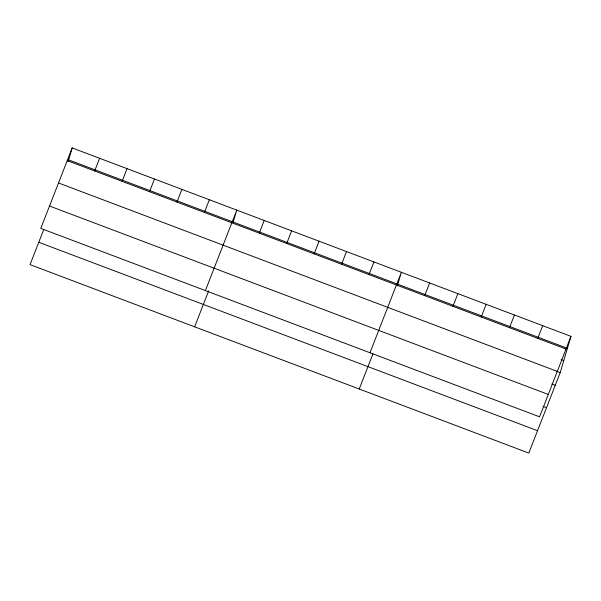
<?xml version="1.0" encoding="UTF-8"?>
<svg xmlns="http://www.w3.org/2000/svg" width="601" height="601" viewBox="0 0 601 601"><rect width="100%" height="100%" fill="white"/><g stroke="black" fill="none" stroke-linecap="round" stroke-linejoin="round"><path stroke-width="0.9" d="M68.108 161.646L72.18 147.921L570.95 336.357L560.2 372.605L528.82 453.079L30.05 264.643L43.76 229.469M233.226 222.07L236.771 210.11L205.399 290.576M397.299 286.016L401.37 272.291L369.991 352.757M72.18 147.921L40.8 228.395L539.578 416.824L570.95 336.357M94.665 170.969L99.608 158.288M122.101 181.329L127.044 168.648M149.529 191.696L154.472 179.015M176.964 202.056L181.908 189.375M204.393 212.423L209.343 199.742M194.641 326.824L208.69 290.801M259.264 233.15L264.207 220.469M286.692 243.51L291.635 230.837M314.128 253.877L319.071 241.196M341.556 264.245L346.499 251.564M368.991 274.604L373.935 261.923M359.24 389.012L372.951 353.831M424.689 295.647L429.632 282.966M452.951 306.322L457.894 293.641M481.213 317.005L486.156 304.324M509.475 327.68L514.426 314.999M537.745 338.355L542.688 325.682M68.627 159.889L567.404 348.317M67.237 160.602L566.007 349.038M561.176 359.676L563.746 360.645M58.515 182.974L557.285 371.403M556.774 371.313L560.2 372.605M551.823 383.994L555.249 385.286M49.522 206.023L548.3 394.451M543.109 406.366L546.534 407.658M38.772 242.271L537.542 430.707"/></g></svg>
